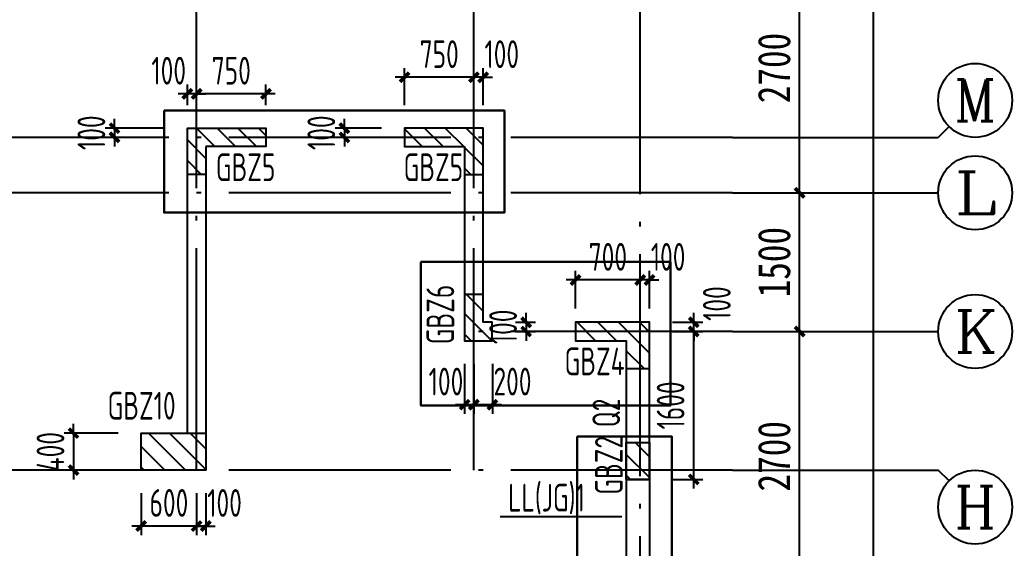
# Model space of a CAD drawing. Extents: x -144902 to 588294, y -160863 to 65494.
# Drawn here: x 22089 to 32827, y -113462 to -107747 of the extents above; entities that cross this region are included whole.
import ezdxf
from ezdxf.enums import TextEntityAlignment as Align

# ---------------------------------------------------------------- set-up
doc = ezdxf.new("R2010")
doc.units = 0
doc.header["$LTSCALE"] = 100
doc.linetypes.add('ACAD_ISO04W100', pattern=[30.5, 24, -3, 0.5, -3])
doc.layers.get('0').update_dxf_attribs({"linetype": 'CONTINUOUS'})
doc.layers.get('Defpoints').update_dxf_attribs({"linetype": 'CONTINUOUS'})
for name, color, linetype in [('AXIS', 3, 'CONTINUOUS'), ('AXIS_TEXT', 7, 'CONTINUOUS'), ('colu', 255, 'CONTINUOUS'), ('DIM', 3, 'CONTINUOUS'), ('DOTE', 253, 'ACAD_ISO04W100'), ('hatch1', 253, 'CONTINUOUS'), ('TEXT', 7, 'CONTINUOUS'), ('剪力墙开洞', 170, 'CONTINUOUS'), ('剪力墙身标注', 7, 'CONTINUOUS'), ('砼墙', 3, 'CONTINUOUS'), ('门', 174, 'CONTINUOUS')]:
    doc.layers.add(name, color=color, linetype=linetype)
doc.styles.add('_HZTXT', font='complex.shx', dxfattribs={"width": 0.7, "bigfont": 'tssdchn.shx'})
doc.styles.add('COMPLEX', font='COMPLEX')
doc.styles.add('DIM_FONT', font='SIMHEI.TTF', dxfattribs={"width": 0.8})
doc.styles.get("Standard").update_dxf_attribs({"font": 'tssdeng.shx', "width": 0.7, "bigfont": 'tssdchn.shx'})
doc.styles.add('TSSD_Dimension', font='Tssdeng.shx', dxfattribs={"width": 0.7, "bigfont": 'tssdchn.shx'})
doc.dimstyles.new('_TCH_ARCH&&100', dxfattribs={"dimtxt": 350, "dimasz": 100, "dimexe": 250, "dimexo": 300, "dimgap": 100, "dimtad": 1, "dimdec": 0, "dimzin": 0, "dimdsep": 46, "dimtxsty": 'DIM_FONT', "dimblk": 'ARCHTICK', "dimcen": 0.09, "dimclrt": 7, "dimazin": 2, "dimtfac": 1, "dimtdec": 0, "dimtix": 1, "dimtmove": 2, "dimatfit": 3, "dimfxl": 1, "dimtolj": 1, "dimtzin": 0, "dimarcsym": 0})
doc.dimstyles.new('TSSD_100_100', dxfattribs={"dimtxt": 300, "dimasz": 100, "dimexe": 100, "dimexo": 250, "dimgap": 100, "dimtad": 1, "dimdec": 0, "dimzin": 0, "dimdsep": 46, "dimtxsty": 'TSSD_Dimension', "dimblk": 'ARCHTICK', "dimcen": 0, "dimdle": 100, "dimclrt": 7, "dimadec": 0, "dimazin": 0, "dimtfac": 1, "dimtdec": 0, "dimtix": 1, "dimtmove": 2, "dimatfit": 3, "dimfxl": 1, "dimtolj": 1, "dimtzin": 0, "dimarcsym": 0})
pattern_1 = [(135, (17084.77, -33305.15), (112.2532, 112.2532), [])]

# ---------------------------------------------------------------- blocks, each defined once
blk = doc.blocks.new('_ArchTick')
at = {"color": 0, "linetype": 'ByBlock', "const_width": 0.4}
blk.add_lwpolyline([(-0.5, -0.5), (0.5, 0.5)], dxfattribs=at)
blk = doc.blocks.new('*D1009')
at = {"layer": 'Defpoints', "color": 0}
for p in [(28802, -110561), (28802, -111118), (28902, -111118)]:
    blk.add_point(p, dxfattribs=at)
at = {"layer": 'DIM', "color": 0, "lineweight": -2}
for p, q in [((28802, -110868), (28802, -110461)), ((28902, -110868), (28902, -110461)), ((28802, -110561), (28702, -110561)), ((28902, -110561), (28802, -110561)), ((28902, -110561), (29002, -110561))]:
    blk.add_line(p, q, dxfattribs=at)
at = {"layer": 'DIM', "color": 0, "lineweight": -2, "xscale": 100, "yscale": 100, "zscale": 100}
blk.add_blockref('_ArchTick', (28802, -110561), dxfattribs=at)
at = {"layer": 'DIM', "color": 0, "lineweight": -2, "xscale": 100, "yscale": 100, "zscale": 100, "rotation": 180}
blk.add_blockref('_ArchTick', (28902, -110561), dxfattribs=at)
at = {"layer": 'DIM', "color": 7, "insert": (29104, -110311), "char_height": 300, "attachment_point": 5, "style": 'TSSD_Dimension'}
blk.add_mtext('\\A1;100', dxfattribs=at)
blk = doc.blocks.new('*D1010')
at = {"layer": 'Defpoints', "color": 0}
for p in [(28102, -110561), (28102, -111118), (28802, -111118)]:
    blk.add_point(p, dxfattribs=at)
at = {"layer": 'DIM', "color": 0, "lineweight": -2}
for p, q in [((28102, -110868), (28102, -110461)), ((28802, -110868), (28802, -110461)), ((28902, -110561), (28002, -110561))]:
    blk.add_line(p, q, dxfattribs=at)
at = {"layer": 'DIM', "color": 0, "lineweight": -2, "xscale": 100, "yscale": 100, "zscale": 100, "rotation": 180}
blk.add_blockref('_ArchTick', (28102, -110561), dxfattribs=at)
at = {"layer": 'DIM', "color": 0, "lineweight": -2, "xscale": 100, "yscale": 100, "zscale": 100}
blk.add_blockref('_ArchTick', (28802, -110561), dxfattribs=at)
at = {"layer": 'DIM', "color": 7, "insert": (28452, -110311), "char_height": 300, "attachment_point": 5, "style": 'TSSD_Dimension'}
blk.add_mtext('\\A1;700', dxfattribs=at)
blk = doc.blocks.new('*D1011')
at = {"layer": 'Defpoints', "color": 0}
for p in [(28902, -111118), (29381, -111118), (28902, -112718)]:
    blk.add_point(p, dxfattribs=at)
at = {"layer": 'DIM', "color": 0, "lineweight": -2}
for p, q in [((29381, -112818), (29381, -111018)), ((29152, -111118), (29481, -111118)), ((29152, -112718), (29481, -112718))]:
    blk.add_line(p, q, dxfattribs=at)
at = {"layer": 'DIM', "color": 0, "lineweight": -2, "xscale": 100, "yscale": 100, "zscale": 100}
for p, rotation in [((29381, -111118), 90), ((29381, -112718), 270)]:
    blk.add_blockref('_ArchTick', p, dxfattribs=dict(at, rotation=rotation))
at = {"layer": 'DIM', "color": 7, "insert": (29131, -111918), "char_height": 300, "attachment_point": 5, "rotation": 90, "style": 'TSSD_Dimension'}
blk.add_mtext('\\A1;1600', dxfattribs=at)
blk = doc.blocks.new('*D1012')
at = {"layer": 'Defpoints', "color": 0}
for p in [(28902, -111018), (29381, -111018), (28902, -111118)]:
    blk.add_point(p, dxfattribs=at)
at = {"layer": 'DIM', "color": 0, "lineweight": -2}
for p, q in [((29381, -111018), (29381, -110918)), ((29152, -111018), (29481, -111018)), ((29381, -111118), (29381, -111018)), ((29152, -111118), (29481, -111118)), ((29381, -111118), (29381, -111218))]:
    blk.add_line(p, q, dxfattribs=at)
at = {"layer": 'DIM', "color": 0, "lineweight": -2, "xscale": 100, "yscale": 100, "zscale": 100}
for p, rotation in [((29381, -111018), 270), ((29381, -111118), 90)]:
    blk.add_blockref('_ArchTick', p, dxfattribs=dict(at, rotation=rotation))
at = {"layer": 'DIM', "color": 7, "insert": (29631, -110816), "char_height": 300, "attachment_point": 5, "rotation": 90, "style": 'TSSD_Dimension'}
blk.add_mtext('\\A1;100', dxfattribs=at)
blk = doc.blocks.new('*D1017')
at = {"layer": 'Defpoints', "color": 0}
for p in [(24002, -112618), (24102, -112618), (24002, -113223)]:
    blk.add_point(p, dxfattribs=at)
at = {"layer": 'DIM', "color": 0, "lineweight": -2}
for p, q in [((24002, -112868), (24002, -113323)), ((24102, -112868), (24102, -113323)), ((24002, -113223), (23902, -113223)), ((24102, -113223), (24002, -113223)), ((24102, -113223), (24202, -113223))]:
    blk.add_line(p, q, dxfattribs=at)
at = {"layer": 'DIM', "color": 0, "lineweight": -2, "xscale": 100, "yscale": 100, "zscale": 100}
blk.add_blockref('_ArchTick', (24002, -113223), dxfattribs=at)
at = {"layer": 'DIM', "color": 0, "lineweight": -2, "xscale": 100, "yscale": 100, "zscale": 100, "rotation": 180}
blk.add_blockref('_ArchTick', (24102, -113223), dxfattribs=at)
at = {"layer": 'DIM', "color": 7, "insert": (24304, -112973), "char_height": 300, "attachment_point": 5, "style": 'TSSD_Dimension'}
blk.add_mtext('\\A1;100', dxfattribs=at)
blk = doc.blocks.new('*D1018')
at = {"layer": 'Defpoints', "color": 0}
for p in [(23402, -112618), (24002, -112618), (23402, -113223)]:
    blk.add_point(p, dxfattribs=at)
at = {"layer": 'DIM', "color": 0, "lineweight": -2}
for p, q in [((23402, -112868), (23402, -113323)), ((24002, -112868), (24002, -113323)), ((23402, -113223), (23302, -113223)), ((24002, -113223), (23402, -113223)), ((24002, -113223), (24102, -113223))]:
    blk.add_line(p, q, dxfattribs=at)
at = {"layer": 'DIM', "color": 0, "lineweight": -2, "xscale": 100, "yscale": 100, "zscale": 100}
blk.add_blockref('_ArchTick', (23402, -113223), dxfattribs=at)
at = {"layer": 'DIM', "color": 0, "lineweight": -2, "xscale": 100, "yscale": 100, "zscale": 100, "rotation": 180}
blk.add_blockref('_ArchTick', (24002, -113223), dxfattribs=at)
at = {"layer": 'DIM', "color": 7, "insert": (23702, -112973), "char_height": 300, "attachment_point": 5, "style": 'TSSD_Dimension'}
blk.add_mtext('\\A1;600', dxfattribs=at)
blk = doc.blocks.new('*D1019')
at = {"layer": 'Defpoints', "color": 0}
for p in [(23402, -112218), (22670, -112618), (23402, -112618)]:
    blk.add_point(p, dxfattribs=at)
at = {"layer": 'DIM', "color": 0, "lineweight": -2}
for p, q in [((22670, -112218), (22670, -112118)), ((23152, -112218), (22570, -112218)), ((22670, -112218), (22670, -112618)), ((23152, -112618), (22570, -112618)), ((22670, -112618), (22670, -112718))]:
    blk.add_line(p, q, dxfattribs=at)
at = {"layer": 'DIM', "color": 0, "lineweight": -2, "xscale": 100, "yscale": 100, "zscale": 100}
for p, rotation in [((22670, -112218), 270), ((22670, -112618), 90)]:
    blk.add_blockref('_ArchTick', p, dxfattribs=dict(at, rotation=rotation))
at = {"layer": 'DIM', "color": 7, "insert": (22420, -112418), "char_height": 300, "attachment_point": 5, "rotation": 90, "style": 'TSSD_Dimension'}
blk.add_mtext('\\A1;400', dxfattribs=at)
blk = doc.blocks.new('*D1020')
at = {"layer": 'Defpoints', "color": 0}
for p in [(24002, -108547), (24002, -108918), (24752, -108918)]:
    blk.add_point(p, dxfattribs=at)
at = {"layer": 'DIM', "color": 0, "lineweight": -2}
for p, q in [((24002, -108668), (24002, -108447)), ((24752, -108668), (24752, -108447)), ((24852, -108547), (23902, -108547))]:
    blk.add_line(p, q, dxfattribs=at)
at = {"layer": 'DIM', "color": 0, "lineweight": -2, "xscale": 100, "yscale": 100, "zscale": 100, "rotation": 180}
blk.add_blockref('_ArchTick', (24002, -108547), dxfattribs=at)
at = {"layer": 'DIM', "color": 0, "lineweight": -2, "xscale": 100, "yscale": 100, "zscale": 100}
blk.add_blockref('_ArchTick', (24752, -108547), dxfattribs=at)
at = {"layer": 'DIM', "color": 7, "insert": (24377, -108297), "char_height": 300, "attachment_point": 5, "style": 'TSSD_Dimension'}
blk.add_mtext('\\A1;750', dxfattribs=at)
blk = doc.blocks.new('*D1021')
at = {"layer": 'Defpoints', "color": 0}
for p in [(23902, -108547), (23902, -108918), (24002, -108918)]:
    blk.add_point(p, dxfattribs=at)
at = {"layer": 'DIM', "color": 0, "lineweight": -2}
for p, q in [((23902, -108668), (23902, -108447)), ((24002, -108668), (24002, -108447)), ((23902, -108547), (23802, -108547)), ((24002, -108547), (23902, -108547)), ((24002, -108547), (24102, -108547))]:
    blk.add_line(p, q, dxfattribs=at)
at = {"layer": 'DIM', "color": 0, "lineweight": -2, "xscale": 100, "yscale": 100, "zscale": 100}
blk.add_blockref('_ArchTick', (23902, -108547), dxfattribs=at)
at = {"layer": 'DIM', "color": 0, "lineweight": -2, "xscale": 100, "yscale": 100, "zscale": 100, "rotation": 180}
blk.add_blockref('_ArchTick', (24002, -108547), dxfattribs=at)
at = {"layer": 'DIM', "color": 7, "insert": (23700, -108297), "char_height": 300, "attachment_point": 5, "style": 'TSSD_Dimension'}
blk.add_mtext('\\A1;100', dxfattribs=at)
blk = doc.blocks.new('*D1022')
at = {"layer": 'Defpoints', "color": 0}
for p in [(23902, -108918), (23113, -109018), (23902, -109018)]:
    blk.add_point(p, dxfattribs=at)
at = {"layer": 'DIM', "color": 0, "lineweight": -2}
for p, q in [((23113, -108918), (23113, -108818)), ((23652, -108918), (23013, -108918)), ((23113, -108918), (23113, -109018)), ((23652, -109018), (23013, -109018)), ((23113, -109018), (23113, -109118))]:
    blk.add_line(p, q, dxfattribs=at)
at = {"layer": 'DIM', "color": 0, "lineweight": -2, "xscale": 100, "yscale": 100, "zscale": 100}
for p, rotation in [((23113, -108918), 270), ((23113, -109018), 90)]:
    blk.add_blockref('_ArchTick', p, dxfattribs=dict(at, rotation=rotation))
at = {"layer": 'DIM', "color": 7, "insert": (22863, -108968), "char_height": 300, "attachment_point": 5, "rotation": 90, "style": 'TSSD_Dimension'}
blk.add_mtext('\\A1;100', dxfattribs=at)
blk = doc.blocks.new('*D1023')
at = {"layer": 'Defpoints', "color": 0}
for p in [(27002, -111218), (27202, -111218), (27002, -111910)]:
    blk.add_point(p, dxfattribs=at)
at = {"layer": 'DIM', "color": 0, "lineweight": -2}
for p, q in [((27002, -111468), (27002, -112010)), ((27202, -111468), (27202, -112010)), ((27302, -111910), (26902, -111910))]:
    blk.add_line(p, q, dxfattribs=at)
at = {"layer": 'DIM', "color": 0, "lineweight": -2, "xscale": 100, "yscale": 100, "zscale": 100, "rotation": 180}
blk.add_blockref('_ArchTick', (27002, -111910), dxfattribs=at)
at = {"layer": 'DIM', "color": 0, "lineweight": -2, "xscale": 100, "yscale": 100, "zscale": 100}
blk.add_blockref('_ArchTick', (27202, -111910), dxfattribs=at)
at = {"layer": 'DIM', "color": 7, "insert": (27420, -111660), "char_height": 300, "attachment_point": 5, "style": 'TSSD_Dimension'}
blk.add_mtext('\\A1;200', dxfattribs=at)
blk = doc.blocks.new('*D1024')
at = {"layer": 'Defpoints', "color": 0}
for p in [(26902, -111218), (27002, -111218), (26902, -111910)]:
    blk.add_point(p, dxfattribs=at)
at = {"layer": 'DIM', "color": 0, "lineweight": -2}
for p, q in [((26902, -111468), (26902, -112010)), ((27002, -111468), (27002, -112010)), ((26902, -111910), (26802, -111910)), ((27002, -111910), (26902, -111910)), ((27002, -111910), (27102, -111910))]:
    blk.add_line(p, q, dxfattribs=at)
at = {"layer": 'DIM', "color": 0, "lineweight": -2, "xscale": 100, "yscale": 100, "zscale": 100}
blk.add_blockref('_ArchTick', (26902, -111910), dxfattribs=at)
at = {"layer": 'DIM', "color": 0, "lineweight": -2, "xscale": 100, "yscale": 100, "zscale": 100, "rotation": 180}
blk.add_blockref('_ArchTick', (27002, -111910), dxfattribs=at)
at = {"layer": 'DIM', "color": 7, "insert": (26700, -111660), "char_height": 300, "attachment_point": 5, "style": 'TSSD_Dimension'}
blk.add_mtext('\\A1;100', dxfattribs=at)
blk = doc.blocks.new('*D1025')
at = {"layer": 'Defpoints', "color": 0}
for p in [(27002, -108368), (27002, -108918), (27102, -108918)]:
    blk.add_point(p, dxfattribs=at)
at = {"layer": 'DIM', "color": 0, "lineweight": -2}
for p, q in [((27002, -108668), (27002, -108268)), ((27102, -108668), (27102, -108268)), ((27002, -108368), (26902, -108368)), ((27102, -108368), (27002, -108368)), ((27102, -108368), (27202, -108368))]:
    blk.add_line(p, q, dxfattribs=at)
at = {"layer": 'DIM', "color": 0, "lineweight": -2, "xscale": 100, "yscale": 100, "zscale": 100}
blk.add_blockref('_ArchTick', (27002, -108368), dxfattribs=at)
at = {"layer": 'DIM', "color": 0, "lineweight": -2, "xscale": 100, "yscale": 100, "zscale": 100, "rotation": 180}
blk.add_blockref('_ArchTick', (27102, -108368), dxfattribs=at)
at = {"layer": 'DIM', "color": 7, "insert": (27304, -108118), "char_height": 300, "attachment_point": 5, "style": 'TSSD_Dimension'}
blk.add_mtext('\\A1;100', dxfattribs=at)
blk = doc.blocks.new('*D1026')
at = {"layer": 'Defpoints', "color": 0}
for p in [(26252, -108368), (26252, -108918), (27002, -108918)]:
    blk.add_point(p, dxfattribs=at)
at = {"layer": 'DIM', "color": 0, "lineweight": -2}
for p, q in [((26252, -108668), (26252, -108268)), ((27002, -108668), (27002, -108268)), ((27102, -108368), (26152, -108368))]:
    blk.add_line(p, q, dxfattribs=at)
at = {"layer": 'DIM', "color": 0, "lineweight": -2, "xscale": 100, "yscale": 100, "zscale": 100, "rotation": 180}
blk.add_blockref('_ArchTick', (26252, -108368), dxfattribs=at)
at = {"layer": 'DIM', "color": 0, "lineweight": -2, "xscale": 100, "yscale": 100, "zscale": 100}
blk.add_blockref('_ArchTick', (27002, -108368), dxfattribs=at)
at = {"layer": 'DIM', "color": 7, "insert": (26627, -108118), "char_height": 300, "attachment_point": 5, "style": 'TSSD_Dimension'}
blk.add_mtext('\\A1;750', dxfattribs=at)
blk = doc.blocks.new('*D1027')
at = {"layer": 'Defpoints', "color": 0}
for p in [(26252, -108918), (25601, -109018), (26252, -109018)]:
    blk.add_point(p, dxfattribs=at)
at = {"layer": 'DIM', "color": 0, "lineweight": -2}
for p, q in [((25601, -108918), (25601, -108818)), ((26002, -108918), (25501, -108918)), ((25601, -108918), (25601, -109018)), ((26002, -109018), (25501, -109018)), ((25601, -109018), (25601, -109118))]:
    blk.add_line(p, q, dxfattribs=at)
at = {"layer": 'DIM', "color": 0, "lineweight": -2, "xscale": 100, "yscale": 100, "zscale": 100}
for p, rotation in [((25601, -108918), 270), ((25601, -109018), 90)]:
    blk.add_blockref('_ArchTick', p, dxfattribs=dict(at, rotation=rotation))
at = {"layer": 'DIM', "color": 7, "insert": (25351, -108968), "char_height": 300, "attachment_point": 5, "rotation": 90, "style": 'TSSD_Dimension'}
blk.add_mtext('\\A1;100', dxfattribs=at)
blk = doc.blocks.new('*D1028')
at = {"layer": 'Defpoints', "color": 0}
for p in [(27202, -111018), (27202, -111118), (27568, -111118)]:
    blk.add_point(p, dxfattribs=at)
at = {"layer": 'DIM', "color": 0, "lineweight": -2}
for p, q in [((27568, -111018), (27568, -110918)), ((27452, -111018), (27668, -111018)), ((27568, -111018), (27568, -111118)), ((27452, -111118), (27668, -111118)), ((27568, -111118), (27568, -111218))]:
    blk.add_line(p, q, dxfattribs=at)
at = {"layer": 'DIM', "color": 0, "lineweight": -2, "xscale": 100, "yscale": 100, "zscale": 100}
for p, rotation in [((27568, -111018), 270), ((27568, -111118), 90)]:
    blk.add_blockref('_ArchTick', p, dxfattribs=dict(at, rotation=rotation))
at = {"layer": 'DIM', "color": 7, "insert": (27318, -111068), "char_height": 300, "attachment_point": 5, "rotation": 90, "style": 'TSSD_Dimension'}
blk.add_mtext('\\A1;100', dxfattribs=at)
blk = doc.blocks.new('*D1143')
at = {"layer": 'AXIS', "color": 0, "lineweight": -2}
for p, q in [((30102, -111118), (30777, -111118)), ((30527, -113818), (30527, -111118)), ((30102, -113818), (30777, -113818))]:
    blk.add_line(p, q, dxfattribs=at)
at = {"layer": 'Defpoints', "color": 0}
for p in [(29802, -111118), (30527, -111118), (29802, -113818)]:
    blk.add_point(p, dxfattribs=at)
at = {"layer": 'AXIS', "color": 0, "lineweight": -2, "xscale": 100, "yscale": 100, "zscale": 100}
for p, rotation in [((30527, -111118), 90), ((30527, -113818), 270)]:
    blk.add_blockref('_ArchTick', p, dxfattribs=dict(at, rotation=rotation))
at = {"layer": 'AXIS', "color": 7, "insert": (30252, -112468), "char_height": 350, "attachment_point": 5, "rotation": 90, "style": 'DIM_FONT'}
blk.add_mtext('\\A1;2700', dxfattribs=at)
blk = doc.blocks.new('*D1144')
at = {"layer": 'AXIS', "color": 0, "lineweight": -2}
for p, q in [((30102, -109618), (30777, -109618)), ((30527, -111118), (30527, -109618)), ((30102, -111118), (30777, -111118))]:
    blk.add_line(p, q, dxfattribs=at)
at = {"layer": 'Defpoints', "color": 0}
for p in [(29802, -109618), (30527, -109618), (29802, -111118)]:
    blk.add_point(p, dxfattribs=at)
at = {"layer": 'AXIS', "color": 0, "lineweight": -2, "xscale": 100, "yscale": 100, "zscale": 100}
for p, rotation in [((30527, -109618), 90), ((30527, -111118), 270)]:
    blk.add_blockref('_ArchTick', p, dxfattribs=dict(at, rotation=rotation))
at = {"layer": 'AXIS', "color": 7, "insert": (30252, -110368), "char_height": 350, "attachment_point": 5, "rotation": 90, "style": 'DIM_FONT'}
blk.add_mtext('\\A1;1500', dxfattribs=at)
blk = doc.blocks.new('*D1145')
at = {"layer": 'AXIS', "color": 0, "lineweight": -2}
for p, q in [((30102, -106918), (30777, -106918)), ((30527, -109618), (30527, -106918)), ((30102, -109618), (30777, -109618))]:
    blk.add_line(p, q, dxfattribs=at)
at = {"layer": 'Defpoints', "color": 0}
for p in [(29802, -106918), (30527, -106918), (29802, -109618)]:
    blk.add_point(p, dxfattribs=at)
at = {"layer": 'AXIS', "color": 0, "lineweight": -2, "xscale": 100, "yscale": 100, "zscale": 100}
for p, rotation in [((30527, -106918), 90), ((30527, -109618), 270)]:
    blk.add_blockref('_ArchTick', p, dxfattribs=dict(at, rotation=rotation))
at = {"layer": 'AXIS', "color": 7, "insert": (30252, -108268), "char_height": 350, "attachment_point": 5, "rotation": 90, "style": 'DIM_FONT'}
blk.add_mtext('\\A1;2700', dxfattribs=at)
blk = doc.blocks.new('*D1146')
at = {"layer": 'AXIS', "color": 0, "lineweight": -2}
for p, q in [((30102, -106918), (31577, -106918)), ((31327, -124318), (31327, -106918)), ((30102, -124318), (31577, -124318))]:
    blk.add_line(p, q, dxfattribs=at)
at = {"layer": 'Defpoints', "color": 0}
for p in [(29802, -106918), (31327, -106918), (29802, -124318, 0)]:
    blk.add_point(p, dxfattribs=at)
at = {"layer": 'AXIS', "color": 0, "lineweight": -2, "xscale": 100, "yscale": 100, "zscale": 100}
for p, rotation in [((31327, -106918), 90), ((31327, -124318), 270)]:
    blk.add_blockref('_ArchTick', p, dxfattribs=dict(at, rotation=rotation))
at = {"layer": 'AXIS', "color": 7, "insert": (31052, -115618), "char_height": 350, "attachment_point": 5, "rotation": 90, "style": 'DIM_FONT'}
blk.add_mtext('\\A1;17400', dxfattribs=at)
blk = doc.blocks.new('_AXISO')
blk.add_circle((0, 0), 0.5)
at = {"layer": 'AXIS_TEXT', "style": 'COMPLEX', "width": 1.041667}
blk.add_attdef('A', text='', height=0.56, dxfattribs=at).set_placement((-0.25, -0.28), (0.25, -0.28), align=Align.FIT)

msp = doc.modelspace()

# ---------------------------------------------------------------- hatches: boundary and pattern name
at = {"layer": 'hatch1'}
h = msp.add_hatch(dxfattribs=at)
h.set_pattern_fill('ANSI31', color=256, scale=50, style=0)
h.set_pattern_definition(pattern_1)
h.paths.add_polyline_path([(24101.594, -109118.135), (24101.594, -109418.135), (23901.594, -109418.135), (23901.594, -108918.135), (24751.594, -108918.135), (24751.594, -109118.135)])
h = msp.add_hatch(dxfattribs=at)
h.set_pattern_fill('ANSI31', color=256, scale=50, style=0)
h.set_pattern_definition(pattern_1)
h.paths.add_polyline_path([(26901.594, -109118.135), (26901.594, -109418.135), (27101.594, -109418.135), (27101.594, -108918.135), (26251.594, -108918.135), (26251.594, -109118.135)])
h = msp.add_hatch(dxfattribs=at)
h.set_pattern_fill('ANSI31', color=256, scale=50, style=0)
h.set_pattern_definition(pattern_1)
h.paths.add_polyline_path([(27101.594, -111018.135), (27101.594, -110718.135), (26901.594, -110718.135), (26901.594, -111218.135), (27201.594, -111218.135), (27201.594, -111018.135)])
h = msp.add_hatch(dxfattribs=at)
h.set_pattern_fill('ANSI31', color=256, scale=50, style=0)
h.set_pattern_definition(pattern_1)
h.paths.add_polyline_path([(28651.594, -111218.135), (28651.594, -111518.135), (28901.594, -111518.135), (28901.594, -111018.135), (28101.594, -111018.135), (28101.594, -111218.135)])
h = msp.add_hatch(dxfattribs=at)
h.set_pattern_fill('ANSI31', color=256, scale=50, style=0)
h.set_pattern_definition(pattern_1)
h.paths.add_polyline_path([(24101.594, -112618.135), (23401.594, -112618.135), (23401.594, -112218.135), (24101.594, -112218.135)])
h = msp.add_hatch(dxfattribs=at)
h.set_pattern_fill('ANSI31', color=256, scale=50, style=0)
h.set_pattern_definition(pattern_1)
h.paths.add_polyline_path([(28901.594, -112318.125), (28901.594, -112718.125), (28651.594, -112718.125), (28651.594, -112318.125)])

# ---------------------------------------------------------------- linework, layer by layer
at = {"color": 1, "lineweight": 30}
for points in [[(23649.843, -108728.295), (27331.66, -108728.295), (27331.66, -109832.559), (23649.843, -109832.559)], [(26426.639, -110365.485), (29130.877, -110365.485), (29130.877, -111918.13), (26426.639, -111918.13)], [(28119.93, -112253.926), (29142.732, -112253.926), (29142.732, -114361.251), (28119.93, -114361.251)]]:
    msp.add_lwpolyline(points, close=True, dxfattribs=at)
at = {"layer": 'AXIS'}
for p, q in [((32143.751, -108900.978, 0), (32026.594, -109018.135, 0)), ((29801.594, -109018.135, 0), (32026.594, -109018.135, 0)), ((29801.594, -109618.135, 0), (32026.594, -109618.135, 0)), ((29801.594, -111118.135, 0), (32026.594, -111118.135, 0)), ((29801.594, -112618.135, 0), (32026.594, -112618.135, 0)), ((32143.751, -112735.292, 0), (32026.594, -112618.135, 0))]:
    msp.add_line(p, q, dxfattribs=at)
at = {"layer": 'colu', "color": 1, "elevation": 0}
for points in [[(24101.594, -109118.135), (24101.594, -109418.135), (23901.594, -109418.135), (23901.594, -108918.135), (24751.594, -108918.135), (24751.594, -109118.135), (24101.594, -109118.135)], [(26901.594, -109118.135), (26901.594, -109418.135), (27101.594, -109418.135), (27101.594, -108918.135), (26251.594, -108918.135), (26251.594, -109118.135), (26901.594, -109118.135)], [(27101.594, -111018.135), (27101.594, -110718.135), (26901.594, -110718.135), (26901.594, -111218.135), (27201.594, -111218.135), (27201.594, -111018.135), (27101.594, -111018.135)], [(28651.594, -111218.135), (28651.594, -111518.135), (28901.594, -111518.135), (28901.594, -111018.135), (28101.594, -111018.135), (28101.594, -111218.135), (28651.594, -111218.135)], [(28901.594, -112318.125), (28901.594, -112718.125), (28651.594, -112718.125), (28651.594, -112318.125), (28901.594, -112318.125)]]:
    msp.add_lwpolyline(points, dxfattribs=at)
msp.add_lwpolyline([(24101.594, -112618.135), (23401.594, -112618.135), (23401.594, -112218.135), (24101.594, -112218.135)], close=True, dxfattribs=at)
at = {"layer": 'DOTE'}
for p, q in [((24001.594, -112618.135, 0), (24001.594, -105918.135, 0)), ((27001.594, -112618.135, 0), (27001.594, -105918.135, 0)), ((28801.594, -124881.378, 0), (28801.594, -105918.135, 0)), ((29801.594, -109018.135, 0), (-11298.406, -109018.135, 0)), ((29801.594, -109618.135, 0), (-5698.406, -109618.135, 0)), ((29801.594, -111118.135, 0), (27001.594, -111118.135, 0)), ((29801.594, -112618.135, 0), (401.594, -112618.135, 0))]:
    msp.add_line(p, q, dxfattribs=at)
at = {"layer": '剪力墙开洞'}
msp.add_line((27285.176, -113121.263, 0), (28601.588, -113121.265, 0), dxfattribs=at)
at = {"layer": '砼墙', "elevation": 0}
for points in [[(24101.594, -109118.135), (24101.594, -112618.135), (23401.594, -112618.135), (23401.594, -112218.135), (23901.594, -112218.135), (23901.594, -108918.135), (24751.594, -108918.135), (24751.594, -109118.135)], [(26901.594, -109118.135), (26901.594, -111218.135), (27201.594, -111218.135), (27201.594, -111018.135), (27101.594, -111018.135), (27101.594, -108918.135), (26251.594, -108918.135), (26251.594, -109118.135)], [(28651.594, -112718.125), (28901.594, -112718.125), (28901.594, -111018.135), (28101.594, -111018.135), (28101.594, -111218.135), (28651.594, -111218.135)]]:
    msp.add_lwpolyline(points, close=True, dxfattribs=at)
at = {"layer": '门'}
for p, q in [((28651.594, -112718.125, 0), (28651.594, -113718.529, 0)), ((28901.594, -112718.125, 0), (28901.594, -113718.125, 0))]:
    msp.add_line(p, q, dxfattribs=at)

# ---------------------------------------------------------------- block references
at = {"layer": 'AXIS'}
ref = msp.add_blockref('_AXISO', (32426.594, -108618.135, 0), dxfattribs=dict(at, xscale=800, yscale=800, zscale=800))
ref.add_attrib('A', 'M', dxfattribs={"layer": 'AXIS_TEXT', "height": 452.548, "style": '_HZTXT'}).set_placement((32200.32, -108844.409, 0), (32652.868, -108844.409, 0), align=Align.FIT)
ref = msp.add_blockref('_AXISO', (32426.594, -109618.135, 0), dxfattribs=dict(at, xscale=800, yscale=800, zscale=800))
ref.add_attrib('A', 'L', dxfattribs={"layer": 'AXIS_TEXT', "height": 452.548, "style": '_HZTXT', "width": 1.4}).set_placement((32200.32, -109844.409, 0), (32652.868, -109844.409, 0), align=Align.FIT)
ref = msp.add_blockref('_AXISO', (32426.594, -111118.135, 0), dxfattribs=dict(at, xscale=800, yscale=800, zscale=800))
ref.add_attrib('A', 'K', dxfattribs={"layer": 'AXIS_TEXT', "height": 452.548, "style": '_HZTXT', "width": 1.105263}).set_placement((32200.32, -111344.409, 0), (32652.868, -111344.409, 0), align=Align.FIT)
ref = msp.add_blockref('_AXISO', (32426.594, -113018.135, 0), dxfattribs=dict(at, xscale=800, yscale=800, zscale=800))
ref.add_attrib('A', 'H', dxfattribs={"layer": 'AXIS_TEXT', "height": 452.548, "style": '_HZTXT', "width": 1.05}).set_placement((32200.32, -113244.409, 0), (32652.868, -113244.409, 0), align=Align.FIT)

# ---------------------------------------------------------------- texts
at = {"layer": 'TEXT', "color": 100, "width": 0.7}
for s, p in [('GBZ5', (24209.702, -109491.568, 0)), ('GBZ5', (26241.624, -109491.568, 0)), ('GBZ4', (27983.547, -111591.568, 0)), ('GBZ10', (23038.225, -112071.265, 0))]:
    msp.add_text(s, height=300, dxfattribs=at).set_placement(p)
for s, p in [('GBZ6', (26789.402, -111256.399, 0)), ('GBZ2', (28613.091, -112883.717, 0))]:
    msp.add_text(s, height=300, rotation=90, dxfattribs=at).set_placement(p)
at = {"layer": '剪力墙开洞', "width": 0.7}
msp.add_text('LL(JG)1', height=300, dxfattribs=at).set_placement((27372.782, -113065.683, 0))
at = {"layer": '剪力墙身标注', "color": 3, "width": 0.7}
msp.add_text('Q2', height=300, rotation=90, dxfattribs=at).set_placement((28584.493, -112156.184, 0))

# ---------------------------------------------------------------- dimensions: what is measured, and where the dimension line sits
at = {"layer": 'AXIS'}
for p1, p2, distance, picture, middle in [((29801.594, -109618.135, 0), (29801.594, -106918.135, 0), -725, '*D1145', (30251.594, -108268.135, 0)), ((29801.594, -124318.135, 0), (29801.594, -106918.135, 0), -1525, '*D1146', (31051.594, -115618.135, 0)), ((29801.594, -111118.135, 0), (29801.594, -109618.135, 0), -725, '*D1144', (30251.594, -110368.135, 0)), ((29801.594, -113818.135, 0), (29801.594, -111118.135, 0), -725, '*D1143', (30251.594, -112468.135, 0))]:
    dim = msp.add_aligned_dim(p1=p1, p2=p2, distance=distance, dimstyle='_TCH_ARCH&&100', dxfattribs=at)
    dim.commit()
    dim.dimension.update_dxf_attribs({"geometry": picture, "text_midpoint": middle})
at = {"layer": 'DIM'}
for base, p1, p2, angle, picture, middle in [((26251.594, -108368.098, 0), (27001.594, -108918.135, 0), (26251.594, -108918.135, 0), 180, '*D1026', (26626.594, -108118.098, 0)), ((24001.594, -108546.922, 0), (24751.594, -108918.135, 0), (24001.594, -108918.135, 0), 180, '*D1020', (24376.594, -108296.922, 0)), ((23113.145, -109018.135, 0), (23901.594, -108918.135, 0), (23901.594, -109018.135, 0), 90, '*D1022', (22863.145, -108968.135, 0)), ((25601.141, -109018.135, 0), (26251.594, -108918.135, 0), (26251.594, -109018.135, 0), 90, '*D1027', (25351.141, -108968.135, 0)), ((27568.01, -111118.135, 0), (27201.594, -111018.135, 0), (27201.594, -111118.135, 0), 90, '*D1028', (27318.01, -111068.135, 0)), ((22670.215, -112618.135, 0), (23401.594, -112218.135, 0), (23401.594, -112618.135, 0), 90, '*D1019', (22420.215, -112418.135, 0)), ((23401.594, -113223.484, 0), (24001.594, -112618.135, 0), (23401.594, -112618.135, 0), 180, '*D1018', (23701.594, -112973.484, 0))]:
    dim = msp.add_linear_dim(base=base, p1=p1, p2=p2, angle=angle, dimstyle='TSSD_100_100', dxfattribs=at)
    dim.commit()
    dim.dimension.update_dxf_attribs({"geometry": picture, "text_midpoint": middle})
for base, p1, p2, angle, picture, middle, dimtype in [((27001.594, -108368.098, 0), (27101.594, -108918.135, 0), (27001.594, -108918.135, 0), 180, '*D1025', (27303.517, -108118.098, 0), 160), ((23901.594, -108546.922, 0), (24001.594, -108918.135, 0), (23901.594, -108918.135, 0), 180, '*D1021', (23699.671, -108296.922, 0), 160), ((28801.594, -110560.908, 0), (28901.594, -111118.135, 0), (28801.594, -111118.135, 0), 180, '*D1009', (29103.517, -110310.908, 0), 161), ((29380.877, -111018.135, 0), (28901.594, -111118.135, 0), (28901.594, -111018.135, 0), 90, '*D1012', (29630.877, -110816.212, 0), 161), ((26901.594, -111910.477, 0), (27001.594, -111218.135, 0), (26901.594, -111218.135, 0), 180, '*D1024', (26699.671, -111660.477, 0), 160), ((27001.594, -111910.477, 0), (27201.594, -111218.135, 0), (27001.594, -111218.135, 0), 180, '*D1023', (27419.671, -111660.477, 0), 160), ((24001.594, -113223.484, 0), (24101.594, -112618.135, 0), (24001.594, -112618.135, 0), 180, '*D1017', (24303.517, -112973.484, 0), 160)]:
    dim = msp.add_linear_dim(base=base, p1=p1, p2=p2, angle=angle, dimstyle='TSSD_100_100', dxfattribs=at)
    dim.commit()
    dim.dimension.update_dxf_attribs({"geometry": picture, "text_midpoint": middle, "dimtype": dimtype})
for p1, p2, distance, picture, middle in [((28801.594, -111118.135, 0), (28101.594, -111118.135, 0), -557.228, '*D1010', (28451.594, -110310.908, 0)), ((28901.594, -112718.125, 0), (28901.594, -111118.135, 0), -479.283, '*D1011', (29130.877, -111918.13, 0))]:
    dim = msp.add_aligned_dim(p1=p1, p2=p2, distance=distance, dimstyle='TSSD_100_100', dxfattribs=at)
    dim.commit()
    dim.dimension.update_dxf_attribs({"geometry": picture, "text_midpoint": middle})

doc.saveas('drawing.dxf')
